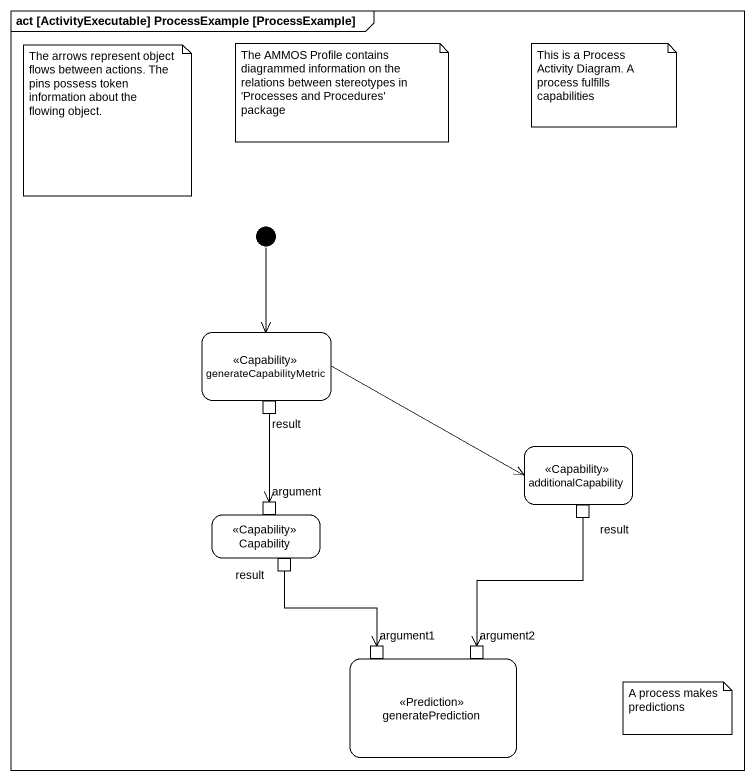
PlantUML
@startuml
mainframe act [ActivityExecutable] ProcessExample [ProcessExample]
hide empty description
state generateCapabilityMetric <<Capability>> {
  state result <<outputPin>>
}
state additionalCapability <<Capability>> {
  state "result" as result_2 <<outputPin>>
}
state Capability <<Capability>> {
  state argument <<inputPin>>
  state "result" as result_3 <<outputPin>>
}
state generatePrediction <<Prediction>> {
  state argument1 <<inputPin>>
  state argument2 <<inputPin>>
}
[*] --> generateCapabilityMetric
generateCapabilityMetric -right-> additionalCapability
result --> argument
result_2 --> argument2
result_3 --> argument1
note as N1
  The arrows represent object flows between actions. The pins possess token information about the flowing object.
end note
note as N2
  The AMMOS Profile contains diagrammed information on the relations between stereotypes in 'Processes and Procedures' package
end note
note as N3
  This is a Process Activity Diagram. A process fulfills capabilities
end note
note as N4
  A process makes predictions
end note
@enduml
